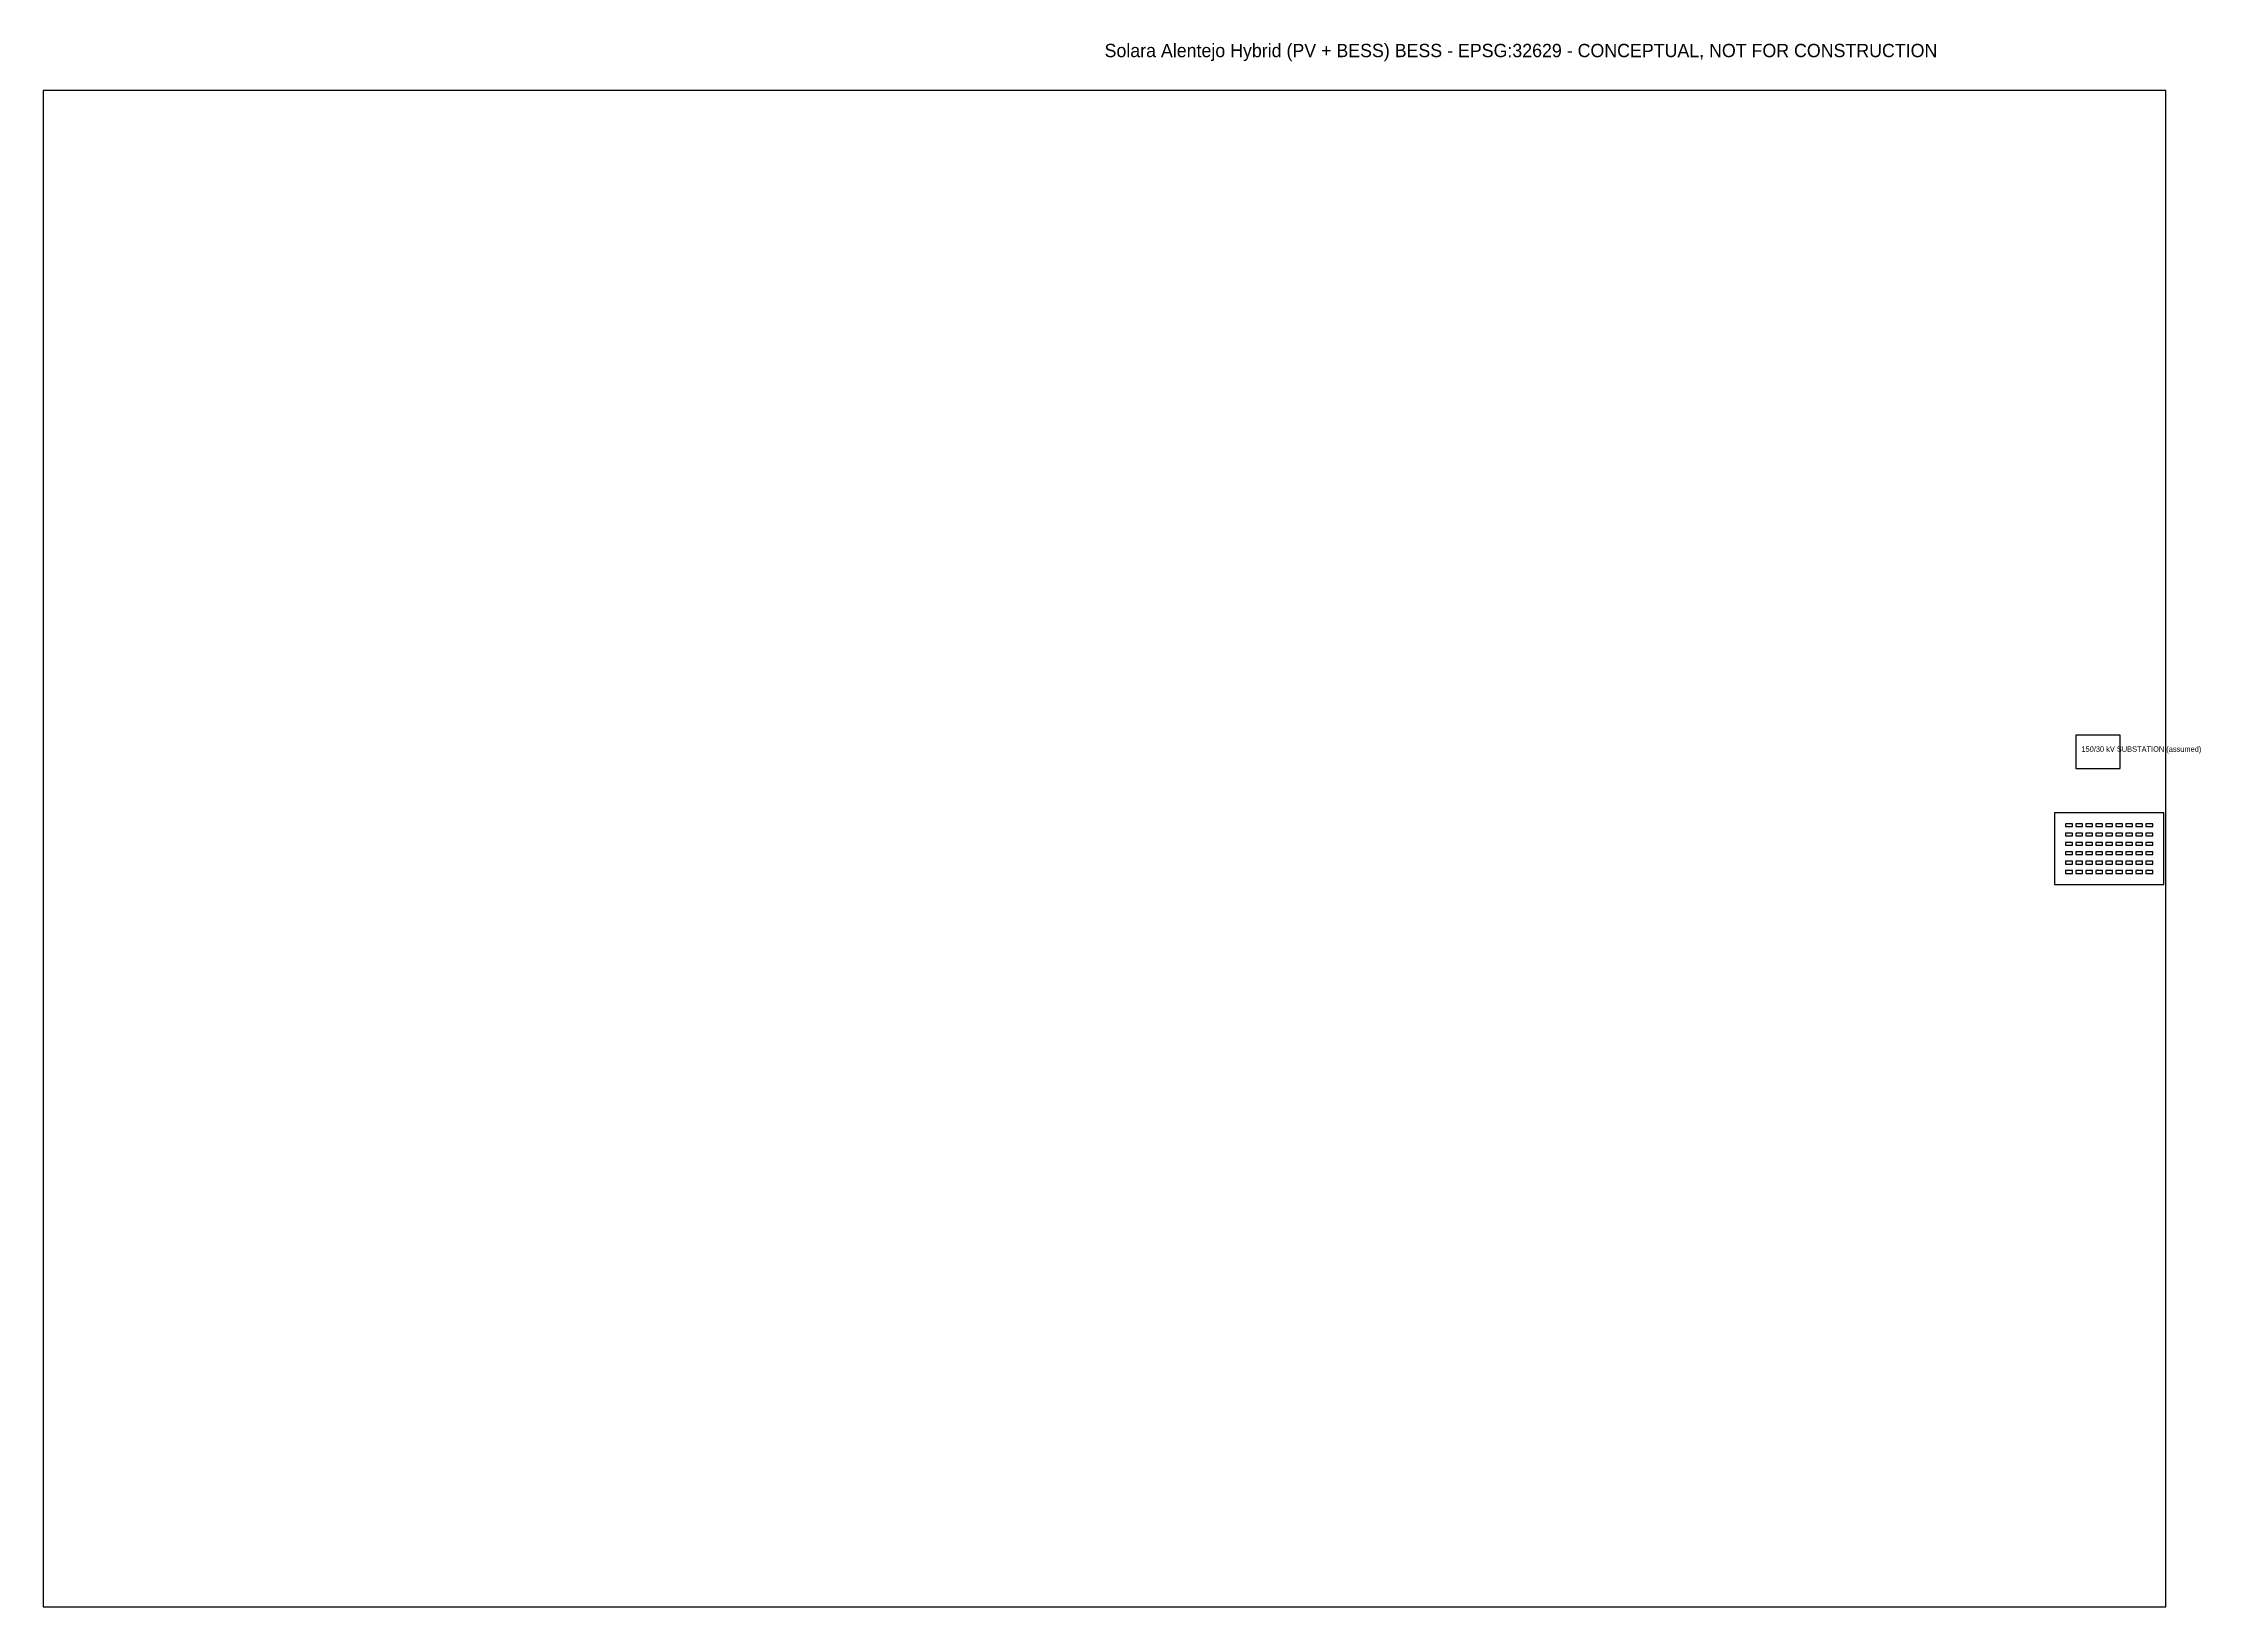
# Model space of a CAD drawing. Header units: metres. Extents: x 570524 to 572471, y 4163279 to 4164690.
import ezdxf

# ---------------------------------------------------------------- set-up
doc = ezdxf.new("R2010")
doc.units = ezdxf.units.M

msp = doc.modelspace()

# ---------------------------------------------------------------- linework, layer by layer
at = {"layer": 'BESS_COMPOUND'}
for p, q in [((572437.442, 4163995.357), (572338.902, 4163995.357)), ((572338.902, 4163995.357), (572338.902, 4163930.717)), ((572437.442, 4163930.717), (572437.442, 4163995.357)), ((572338.902, 4163930.717), (572437.442, 4163930.717))]:
    msp.add_line(p, q, dxfattribs=at)
at = {"layer": 'BESS_CONTAINER'}
for p, q in [((572354.96, 4163985.36), (572348.9, 4163985.36)), ((572348.9, 4163985.36), (572348.9, 4163982.92)), ((572348.9, 4163982.92), (572354.96, 4163982.92)), ((572354.96, 4163976.92), (572348.9, 4163976.92)), ((572348.9, 4163976.92), (572348.9, 4163974.48)), ((572354.96, 4163982.92), (572354.96, 4163985.36)), ((572354.96, 4163974.48), (572354.96, 4163976.92)), ((572364.02, 4163985.36), (572357.96, 4163985.36)), ((572357.96, 4163985.36), (572357.96, 4163982.92)), ((572357.96, 4163982.92), (572364.02, 4163982.92)), ((572364.02, 4163976.92), (572357.96, 4163976.92)), ((572357.96, 4163976.92), (572357.96, 4163974.48)), ((572364.02, 4163982.92), (572364.02, 4163985.36)), ((572364.02, 4163974.48), (572364.02, 4163976.92)), ((572373.08, 4163985.36), (572367.02, 4163985.36)), ((572367.02, 4163985.36), (572367.02, 4163982.92)), ((572367.02, 4163982.92), (572373.08, 4163982.92)), ((572373.08, 4163976.92), (572367.02, 4163976.92)), ((572367.02, 4163976.92), (572367.02, 4163974.48)), ((572373.08, 4163982.92), (572373.08, 4163985.36)), ((572373.08, 4163974.48), (572373.08, 4163976.92)), ((572382.14, 4163985.36), (572376.08, 4163985.36)), ((572376.08, 4163985.36), (572376.08, 4163982.92)), ((572376.08, 4163982.92), (572382.14, 4163982.92)), ((572382.14, 4163976.92), (572376.08, 4163976.92)), ((572376.08, 4163976.92), (572376.08, 4163974.48)), ((572382.14, 4163982.92), (572382.14, 4163985.36)), ((572382.14, 4163974.48), (572382.14, 4163976.92)), ((572391.2, 4163985.36), (572385.14, 4163985.36)), ((572385.14, 4163985.36), (572385.14, 4163982.92)), ((572385.14, 4163982.92), (572391.2, 4163982.92)), ((572391.2, 4163976.92), (572385.14, 4163976.92)), ((572385.14, 4163976.92), (572385.14, 4163974.48)), ((572391.2, 4163982.92), (572391.2, 4163985.36)), ((572391.2, 4163974.48), (572391.2, 4163976.92)), ((572400.26, 4163985.36), (572394.2, 4163985.36)), ((572394.2, 4163985.36), (572394.2, 4163982.92)), ((572394.2, 4163982.92), (572400.26, 4163982.92)), ((572400.26, 4163976.92), (572394.2, 4163976.92)), ((572394.2, 4163976.92), (572394.2, 4163974.48)), ((572400.26, 4163982.92), (572400.26, 4163985.36)), ((572400.26, 4163974.48), (572400.26, 4163976.92)), ((572409.32, 4163985.36), (572403.26, 4163985.36)), ((572403.26, 4163985.36), (572403.26, 4163982.92)), ((572403.26, 4163982.92), (572409.32, 4163982.92)), ((572409.32, 4163976.92), (572403.26, 4163976.92)), ((572403.26, 4163976.92), (572403.26, 4163974.48)), ((572409.32, 4163982.92), (572409.32, 4163985.36)), ((572409.32, 4163974.48), (572409.32, 4163976.92)), ((572418.38, 4163985.36), (572412.32, 4163985.36)), ((572412.32, 4163985.36), (572412.32, 4163982.92)), ((572412.32, 4163982.92), (572418.38, 4163982.92)), ((572418.38, 4163976.92), (572412.32, 4163976.92)), ((572412.32, 4163976.92), (572412.32, 4163974.48)), ((572418.38, 4163982.92), (572418.38, 4163985.36)), ((572418.38, 4163974.48), (572418.38, 4163976.92)), ((572427.44, 4163985.36), (572421.38, 4163985.36)), ((572421.38, 4163985.36), (572421.38, 4163982.92)), ((572421.38, 4163982.92), (572427.44, 4163982.92)), ((572427.44, 4163976.92), (572421.38, 4163976.92)), ((572421.38, 4163976.92), (572421.38, 4163974.48)), ((572427.44, 4163982.92), (572427.44, 4163985.36)), ((572427.44, 4163974.48), (572427.44, 4163976.92)), ((572348.9, 4163974.48), (572354.96, 4163974.48)), ((572354.96, 4163968.48), (572348.9, 4163968.48)), ((572348.9, 4163968.48), (572348.9, 4163966.04)), ((572348.9, 4163966.04), (572354.96, 4163966.04)), ((572354.96, 4163960.04), (572348.9, 4163960.04)), ((572348.9, 4163960.04), (572348.9, 4163957.6)), ((572348.9, 4163957.6), (572354.96, 4163957.6)), ((572354.96, 4163966.04), (572354.96, 4163968.48)), ((572354.96, 4163957.6), (572354.96, 4163960.04)), ((572357.96, 4163974.48), (572364.02, 4163974.48)), ((572364.02, 4163968.48), (572357.96, 4163968.48)), ((572357.96, 4163968.48), (572357.96, 4163966.04)), ((572357.96, 4163966.04), (572364.02, 4163966.04)), ((572364.02, 4163960.04), (572357.96, 4163960.04)), ((572357.96, 4163960.04), (572357.96, 4163957.6)), ((572357.96, 4163957.6), (572364.02, 4163957.6)), ((572364.02, 4163966.04), (572364.02, 4163968.48)), ((572364.02, 4163957.6), (572364.02, 4163960.04)), ((572367.02, 4163974.48), (572373.08, 4163974.48)), ((572373.08, 4163968.48), (572367.02, 4163968.48)), ((572367.02, 4163968.48), (572367.02, 4163966.04)), ((572367.02, 4163966.04), (572373.08, 4163966.04)), ((572373.08, 4163960.04), (572367.02, 4163960.04)), ((572367.02, 4163960.04), (572367.02, 4163957.6)), ((572367.02, 4163957.6), (572373.08, 4163957.6)), ((572373.08, 4163966.04), (572373.08, 4163968.48)), ((572373.08, 4163957.6), (572373.08, 4163960.04)), ((572376.08, 4163974.48), (572382.14, 4163974.48)), ((572382.14, 4163968.48), (572376.08, 4163968.48)), ((572376.08, 4163968.48), (572376.08, 4163966.04)), ((572376.08, 4163966.04), (572382.14, 4163966.04)), ((572382.14, 4163960.04), (572376.08, 4163960.04)), ((572376.08, 4163960.04), (572376.08, 4163957.6)), ((572376.08, 4163957.6), (572382.14, 4163957.6)), ((572382.14, 4163966.04), (572382.14, 4163968.48)), ((572382.14, 4163957.6), (572382.14, 4163960.04)), ((572385.14, 4163974.48), (572391.2, 4163974.48)), ((572391.2, 4163968.48), (572385.14, 4163968.48)), ((572385.14, 4163968.48), (572385.14, 4163966.04)), ((572385.14, 4163966.04), (572391.2, 4163966.04)), ((572391.2, 4163960.04), (572385.14, 4163960.04)), ((572385.14, 4163960.04), (572385.14, 4163957.6)), ((572385.14, 4163957.6), (572391.2, 4163957.6)), ((572391.2, 4163966.04), (572391.2, 4163968.48)), ((572391.2, 4163957.6), (572391.2, 4163960.04)), ((572394.2, 4163974.48), (572400.26, 4163974.48)), ((572400.26, 4163968.48), (572394.2, 4163968.48)), ((572394.2, 4163968.48), (572394.2, 4163966.04)), ((572394.2, 4163966.04), (572400.26, 4163966.04)), ((572400.26, 4163960.04), (572394.2, 4163960.04)), ((572394.2, 4163960.04), (572394.2, 4163957.6)), ((572394.2, 4163957.6), (572400.26, 4163957.6)), ((572400.26, 4163966.04), (572400.26, 4163968.48)), ((572400.26, 4163957.6), (572400.26, 4163960.04)), ((572403.26, 4163974.48), (572409.32, 4163974.48)), ((572409.32, 4163968.48), (572403.26, 4163968.48)), ((572403.26, 4163968.48), (572403.26, 4163966.04)), ((572403.26, 4163966.04), (572409.32, 4163966.04)), ((572409.32, 4163960.04), (572403.26, 4163960.04)), ((572403.26, 4163960.04), (572403.26, 4163957.6)), ((572403.26, 4163957.6), (572409.32, 4163957.6)), ((572409.32, 4163966.04), (572409.32, 4163968.48)), ((572409.32, 4163957.6), (572409.32, 4163960.04)), ((572412.32, 4163974.48), (572418.38, 4163974.48)), ((572418.38, 4163968.48), (572412.32, 4163968.48)), ((572412.32, 4163968.48), (572412.32, 4163966.04)), ((572412.32, 4163966.04), (572418.38, 4163966.04)), ((572418.38, 4163960.04), (572412.32, 4163960.04)), ((572412.32, 4163960.04), (572412.32, 4163957.6)), ((572412.32, 4163957.6), (572418.38, 4163957.6)), ((572418.38, 4163966.04), (572418.38, 4163968.48)), ((572418.38, 4163957.6), (572418.38, 4163960.04)), ((572421.38, 4163974.48), (572427.44, 4163974.48)), ((572427.44, 4163968.48), (572421.38, 4163968.48)), ((572421.38, 4163968.48), (572421.38, 4163966.04)), ((572421.38, 4163966.04), (572427.44, 4163966.04)), ((572427.44, 4163960.04), (572421.38, 4163960.04)), ((572421.38, 4163960.04), (572421.38, 4163957.6)), ((572421.38, 4163957.6), (572427.44, 4163957.6)), ((572427.44, 4163966.04), (572427.44, 4163968.48)), ((572427.44, 4163957.6), (572427.44, 4163960.04)), ((572354.96, 4163951.6), (572348.9, 4163951.6)), ((572348.9, 4163951.6), (572348.9, 4163949.16)), ((572348.9, 4163949.16), (572354.96, 4163949.16)), ((572354.96, 4163943.16), (572348.9, 4163943.16)), ((572348.9, 4163943.16), (572348.9, 4163940.72)), ((572348.9, 4163940.72), (572354.96, 4163940.72)), ((572354.96, 4163949.16), (572354.96, 4163951.6)), ((572354.96, 4163940.72), (572354.96, 4163943.16)), ((572364.02, 4163951.6), (572357.96, 4163951.6)), ((572357.96, 4163951.6), (572357.96, 4163949.16)), ((572357.96, 4163949.16), (572364.02, 4163949.16)), ((572364.02, 4163943.16), (572357.96, 4163943.16)), ((572357.96, 4163943.16), (572357.96, 4163940.72)), ((572357.96, 4163940.72), (572364.02, 4163940.72)), ((572364.02, 4163949.16), (572364.02, 4163951.6)), ((572364.02, 4163940.72), (572364.02, 4163943.16)), ((572373.08, 4163951.6), (572367.02, 4163951.6)), ((572367.02, 4163951.6), (572367.02, 4163949.16)), ((572367.02, 4163949.16), (572373.08, 4163949.16)), ((572373.08, 4163943.16), (572367.02, 4163943.16)), ((572367.02, 4163943.16), (572367.02, 4163940.72)), ((572367.02, 4163940.72), (572373.08, 4163940.72)), ((572373.08, 4163949.16), (572373.08, 4163951.6)), ((572373.08, 4163940.72), (572373.08, 4163943.16)), ((572382.14, 4163951.6), (572376.08, 4163951.6)), ((572376.08, 4163951.6), (572376.08, 4163949.16)), ((572376.08, 4163949.16), (572382.14, 4163949.16)), ((572382.14, 4163943.16), (572376.08, 4163943.16)), ((572376.08, 4163943.16), (572376.08, 4163940.72)), ((572376.08, 4163940.72), (572382.14, 4163940.72)), ((572382.14, 4163949.16), (572382.14, 4163951.6)), ((572382.14, 4163940.72), (572382.14, 4163943.16)), ((572391.2, 4163951.6), (572385.14, 4163951.6)), ((572385.14, 4163951.6), (572385.14, 4163949.16)), ((572385.14, 4163949.16), (572391.2, 4163949.16)), ((572391.2, 4163943.16), (572385.14, 4163943.16)), ((572385.14, 4163943.16), (572385.14, 4163940.72)), ((572385.14, 4163940.72), (572391.2, 4163940.72)), ((572391.2, 4163949.16), (572391.2, 4163951.6)), ((572391.2, 4163940.72), (572391.2, 4163943.16)), ((572400.26, 4163951.6), (572394.2, 4163951.6)), ((572394.2, 4163951.6), (572394.2, 4163949.16)), ((572394.2, 4163949.16), (572400.26, 4163949.16)), ((572400.26, 4163943.16), (572394.2, 4163943.16)), ((572394.2, 4163943.16), (572394.2, 4163940.72)), ((572394.2, 4163940.72), (572400.26, 4163940.72)), ((572400.26, 4163949.16), (572400.26, 4163951.6)), ((572400.26, 4163940.72), (572400.26, 4163943.16)), ((572409.32, 4163951.6), (572403.26, 4163951.6)), ((572403.26, 4163951.6), (572403.26, 4163949.16)), ((572403.26, 4163949.16), (572409.32, 4163949.16)), ((572409.32, 4163943.16), (572403.26, 4163943.16)), ((572403.26, 4163943.16), (572403.26, 4163940.72)), ((572403.26, 4163940.72), (572409.32, 4163940.72)), ((572409.32, 4163949.16), (572409.32, 4163951.6)), ((572409.32, 4163940.72), (572409.32, 4163943.16)), ((572418.38, 4163951.6), (572412.32, 4163951.6)), ((572412.32, 4163951.6), (572412.32, 4163949.16)), ((572412.32, 4163949.16), (572418.38, 4163949.16)), ((572418.38, 4163943.16), (572412.32, 4163943.16)), ((572412.32, 4163943.16), (572412.32, 4163940.72)), ((572412.32, 4163940.72), (572418.38, 4163940.72)), ((572418.38, 4163949.16), (572418.38, 4163951.6)), ((572418.38, 4163940.72), (572418.38, 4163943.16)), ((572427.44, 4163951.6), (572421.38, 4163951.6)), ((572421.38, 4163951.6), (572421.38, 4163949.16)), ((572421.38, 4163949.16), (572427.44, 4163949.16)), ((572427.44, 4163943.16), (572421.38, 4163943.16)), ((572421.38, 4163943.16), (572421.38, 4163940.72)), ((572421.38, 4163940.72), (572427.44, 4163940.72)), ((572427.44, 4163949.16), (572427.44, 4163951.6)), ((572427.44, 4163940.72), (572427.44, 4163943.16))]:
    msp.add_line(p, q, dxfattribs=at)
at = {"layer": 'BOUNDARY'}
for p, q in [((572439.442, 4164647.038), (570524.239, 4164647.038)), ((570524.239, 4164647.038), (570524.239, 4163279.036)), ((572439.442, 4163279.036), (572439.442, 4164647.038)), ((570524.239, 4163279.036), (572439.442, 4163279.036))]:
    msp.add_line(p, q, dxfattribs=at)
at = {"layer": 'SUBSTATION'}
for p, q in [((572398.17, 4164065.36), (572358.17, 4164065.36)), ((572358.17, 4164065.36), (572358.17, 4164035.36)), ((572398.17, 4164035.36), (572398.17, 4164065.36)), ((572358.17, 4164035.36), (572398.17, 4164035.36))]:
    msp.add_line(p, q, dxfattribs=at)

# ---------------------------------------------------------------- texts
at = {"layer": 'TEXT'}
for s, height, p in [('Solara Alentejo Hybrid (PV + BESS) BESS - EPSG:32629 - CONCEPTUAL, NOT FOR CONSTRUCTION', 12, (571481.84, 4164677.038)), ('150/30 kV SUBSTATION (assumed)', 5, (572363.17, 4164050.36))]:
    msp.add_text(s, height=height, dxfattribs=at).set_placement(p)

doc.saveas('drawing.dxf')
